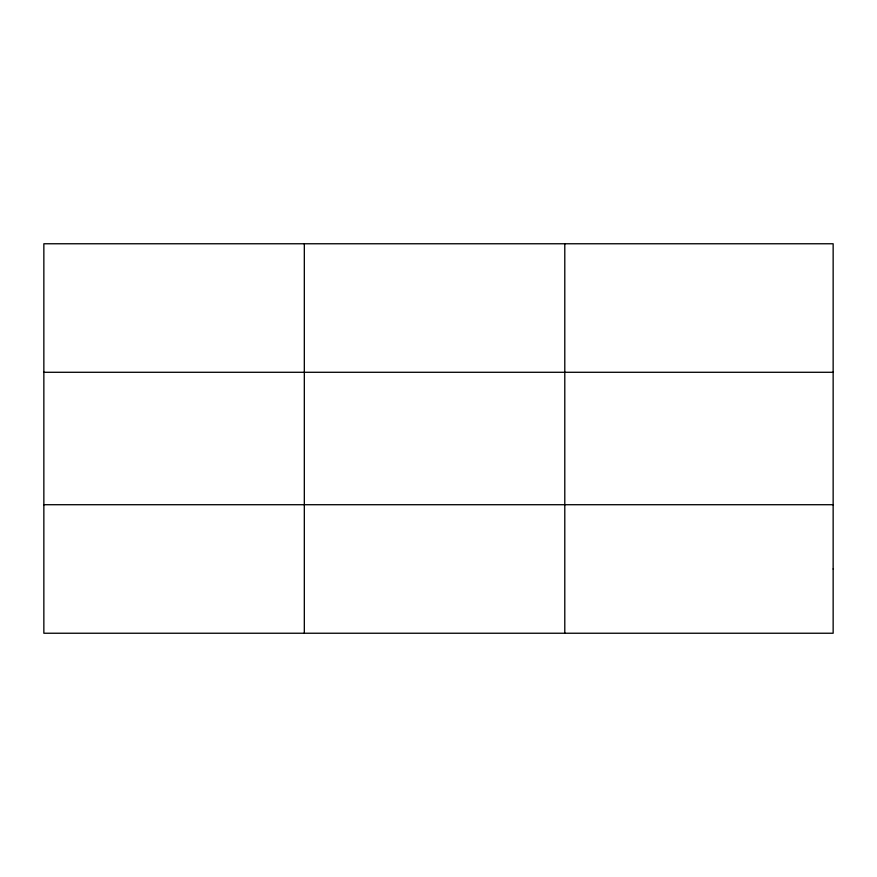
<?xml version="1.0" encoding="UTF-8"?>
<svg xmlns="http://www.w3.org/2000/svg" width="877" height="877" viewBox="0 0 877 877"><rect width="100%" height="100%" fill="white"/><g stroke="black" fill="none" stroke-linecap="round" stroke-linejoin="round"><path stroke-width="1.32" d="M304.319 243.762L304.319 633.238M564.788 243.762L564.788 633.238M43.85 372.286L833.15 372.286M43.85 504.713L833.15 504.713M833.15 568.976L833.15 633.238L43.85 633.238L43.85 243.762L833.15 243.762L833.15 568.976"/></g></svg>
